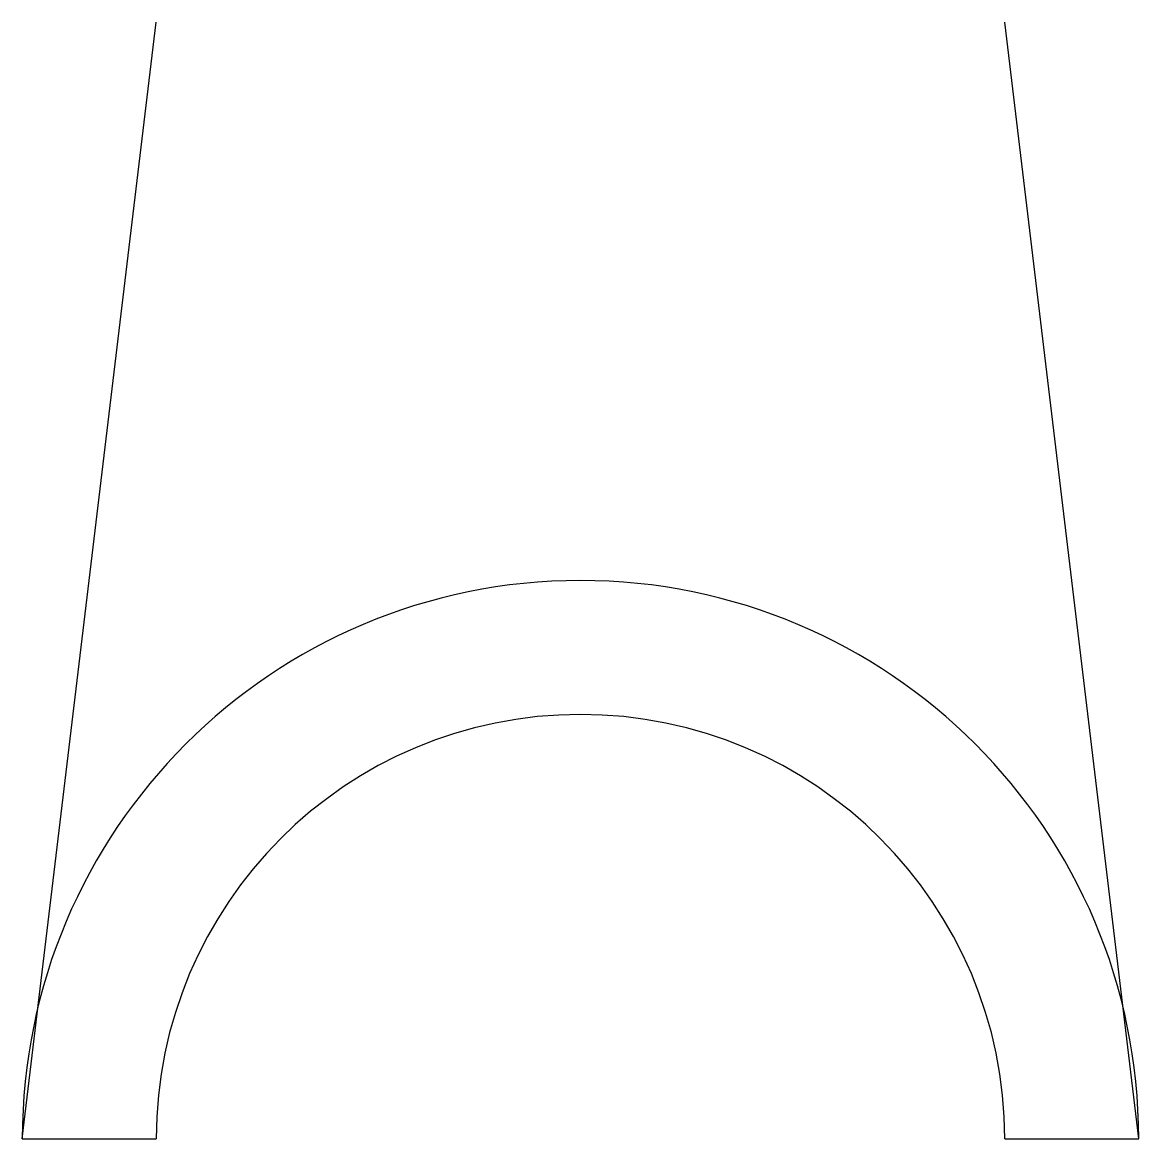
# Model space of a CAD drawing. Header units: centimetres. Extents: x -12.5 to 12.5, y 0 to 25.
import ezdxf

# ---------------------------------------------------------------- set-up
doc = ezdxf.new("R2010")
doc.units = ezdxf.units.CM

msp = doc.modelspace()

# ---------------------------------------------------------------- linework, layer by layer
for p, q in [((-12.5, 0), (-9.5, 25)), ((12.5, 0), (9.5, 25)), ((-12.5, 0), (-9.5, 0)), ((9.5, 0), (12.5, 0))]:
    msp.add_line(p, q)
for radius in [12.5, 9.5]:
    msp.add_arc((0, 0), radius, 0, 180)

doc.saveas('drawing.dxf')
